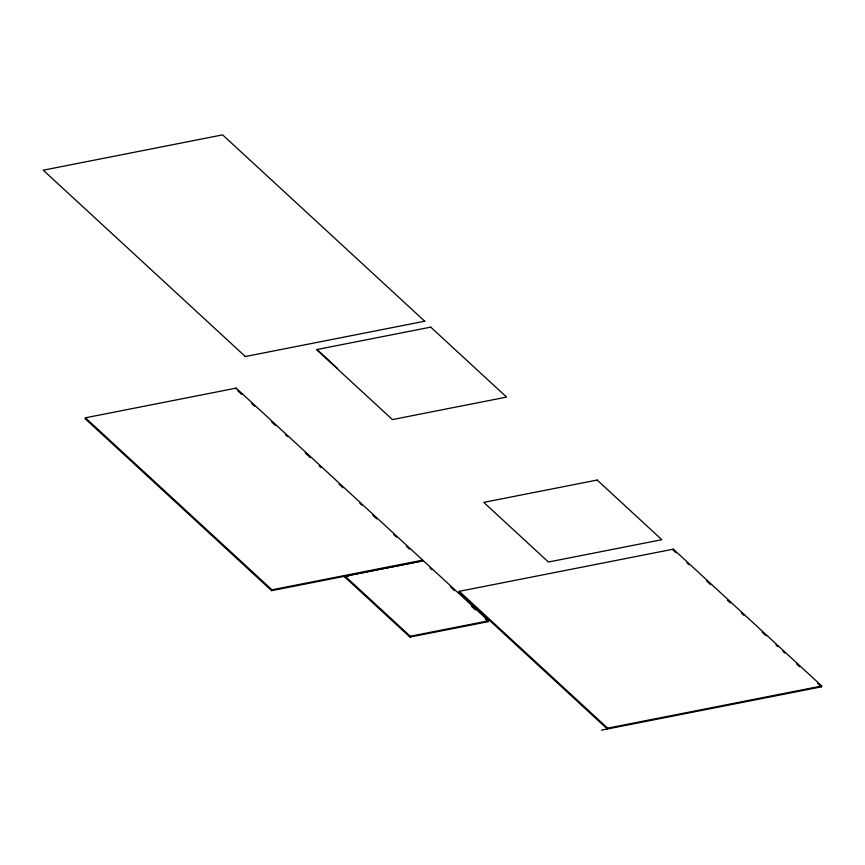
<?xml version="1.0" encoding="UTF-8"?>
<svg xmlns="http://www.w3.org/2000/svg" width="865" height="865" viewBox="0 0 865 865"><rect width="100%" height="100%" fill="white"/><g stroke="black" fill="none" stroke-linecap="round" stroke-linejoin="round"><path stroke-width="1.3" d="M85.419 417.806L85.094 418.649L271.632 590.654L422.369 560.974L422.704 560.131L236.156 388.125L85.419 417.806L271.967 589.811L422.704 560.131M235.831 388.969L236.156 388.125M271.632 590.654L271.967 589.811M344.767 576.987L345.092 576.144L423.353 560.736L488.53 620.832L488.195 621.676L409.945 637.083L344.767 576.987L348.671 576.209M409.945 637.083L410.269 636.24L488.53 620.832M821.75 685.999L673.348 549.167L459.25 591.325L458.915 592.168L607.317 729L607.652 728.157L821.75 685.999L821.415 686.842L601.597 730.125M673.348 549.167L673.024 550.01L675.987 552.746M244.936 356.607L424.866 321.185M424.715 321.207L222.629 134.875L43.25 170.189L245.336 356.531M686.875 562.78L688.854 564.596M706.662 581.021L710.619 584.675M727.433 600.18L730.406 602.916M741.283 612.95L744.257 615.685M762.065 632.11L766.022 635.753M775.916 644.879L777.895 646.706M782.836 651.269L784.815 653.086M796.687 664.039L799.66 666.774M817.457 683.199L821.415 686.842M317.033 349.514L337.545 368.436M459.25 591.325L607.652 728.157M237.81 390.796L241.789 394.451M251.704 403.609L254.678 406.345M271.556 421.904L275.524 425.558M285.439 434.717L287.429 436.544M305.291 453.011L310.254 457.585M319.174 465.824L321.164 467.651M339.026 484.119L342.994 487.784M359.862 503.333L361.851 505.16M372.761 515.226L376.729 518.892M393.597 534.44L396.57 537.187M406.496 546.334L409.469 549.08M429.937 567.948L431.905 569.765M450.676 587.065L454.622 590.709M471.414 606.192L475.361 609.836M485.233 618.94L488.195 621.676M345.092 576.144L410.269 636.24M430.716 327.132L316.547 349.611L392.418 419.579L506.598 397.089L430.716 327.132M597.153 480.053L483.73 502.381L548.41 562.023L661.833 539.695L597.153 480.053"/></g></svg>
